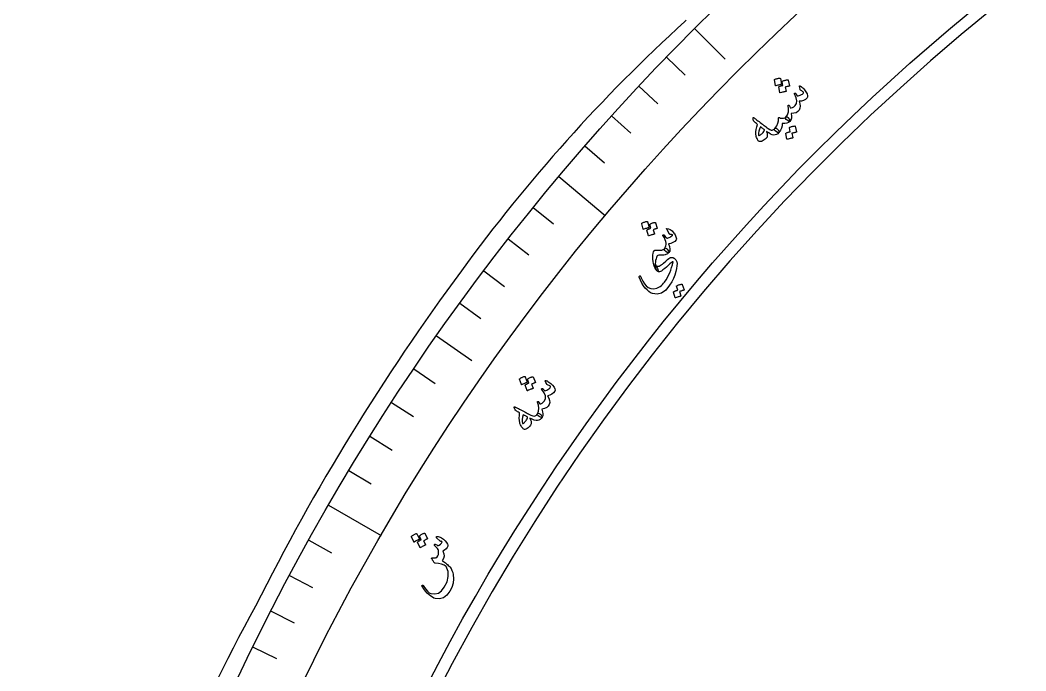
# Model space of a CAD drawing. Header units: millimetres. Extents: x -65 to 65, y -65 to 77.
# Drawn here: x -64.67 to -36.42, y 27.68 to 45.96 of the extents above; entities that cross this region are included whole.
import ezdxf

# ---------------------------------------------------------------- set-up
doc = ezdxf.new("R2010")
doc.units = ezdxf.units.MM
for name, color, linetype in [('CUT_INNER', 6, 'Continuous'), ('CUT_OUTER', 1, 'Continuous'), ('ENGRAVE', 7, 'Continuous'), ('ENGRAVE_FINE', 8, 'Continuous'), ('TEXT', 5, 'Continuous')]:
    doc.layers.add(name, color=color, linetype=linetype)

msp = doc.modelspace()

# ---------------------------------------------------------------- linework, layer by layer
at = {"layer": 'CUT_INNER'}
msp.add_arc((0.0001, -0.0002), 59.4749, 92.288724, 16.523657, dxfattribs=at)
at = {"layer": 'CUT_OUTER'}
msp.add_lwpolyline([(-46.0003, 45.9233), (-45.9619, 45.9619)], dxfattribs=at)
for centre, radius, start, end in [((-14.5733, 11.4594), 46.6414, 132.36117, 143.93338), ((-0.8628, 0.9027), 63.9408, 143.519743, 153.435841), ((-22.7534, 9.7886), 40.4292, 150.82497, 165.9461)]:
    msp.add_arc(centre, radius, start, end, dxfattribs=at)
at = {"layer": 'ENGRAVE'}
for points in [[(-45.7275, 45.7275), (-44.868, 44.868)], [(-49.5389, 41.5681), (-48.2354, 40.4743)], [(-52.9733, 37.0923), (-51.9777, 36.3951)], [(-56.0046, 32.3343), (-54.5308, 31.4834)]]:
    msp.add_lwpolyline(points, dxfattribs=at)
for radius in [64.6685, 62.9668, 59.8065]:
    msp.add_circle((0, 0), radius, dxfattribs=at)
at = {"layer": 'ENGRAVE_FINE'}
for points in [[(-46.5186, 44.9225), (-45.994, 44.4159)], [(-47.2955, 44.1038), (-46.7622, 43.6064)], [(-48.0581, 43.2717), (-47.5161, 42.7837)], [(-48.8059, 42.4264), (-48.2555, 41.9479)], [(-50.2569, 40.6972), (-49.6901, 40.2382)], [(-50.9595, 39.8139), (-50.3848, 39.3649)], [(-51.6466, 38.9185), (-51.0641, 38.4796)], [(-52.3179, 38.0112), (-51.7279, 37.5825)], [(-53.6126, 36.1622), (-53.008, 35.7543)], [(-54.2356, 35.221), (-53.6239, 34.8238)], [(-54.842, 34.2691), (-54.2235, 33.8826)], [(-55.4317, 33.3067), (-54.8066, 32.9311)], [(-56.5603, 31.3519), (-55.9225, 30.9983)], [(-57.0989, 30.36), (-56.455, 30.0176)], [(-57.6201, 29.3589), (-56.9702, 29.0278)], [(-58.1237, 28.3488), (-57.4682, 28.0291)]]:
    msp.add_lwpolyline(points, dxfattribs=at)
at = {"layer": 'TEXT'}
for points in [[(-43.4844, 44.28), (-43.4843, 44.2832), (-43.483, 44.2865), (-43.4804, 44.2897), (-43.4764, 44.2929), (-43.4588, 44.3008), (-43.4411, 44.3078), (-43.4233, 44.314), (-43.4055, 44.3192), (-43.3874, 44.3235), (-43.369, 44.3269), (-43.3501, 44.3295), (-43.3309, 44.3311), (-43.3252, 44.3305), (-43.3209, 44.3288), (-43.3182, 44.3259), (-43.3168, 44.322), (-43.2832, 44.1616), (-43.2838, 44.1575), (-43.2866, 44.1545), (-43.2916, 44.1524), (-43.2989, 44.1513), (-43.3051, 44.1503), (-43.3147, 44.1485), (-43.3278, 44.1459), (-43.3442, 44.1425), (-43.3642, 44.1381), (-43.3879, 44.1326), (-43.4154, 44.126), (-43.4466, 44.1183), (-43.4511, 44.1176), (-43.4544, 44.1183), (-43.4563, 44.1202), (-43.4569, 44.1235)], [(-43.2614, 44.2338), (-43.2614, 44.237), (-43.26, 44.2402), (-43.2574, 44.2434), (-43.2535, 44.2466), (-43.2359, 44.2545), (-43.2182, 44.2614), (-43.2005, 44.2675), (-43.1826, 44.2726), (-43.1646, 44.2769), (-43.1462, 44.2802), (-43.1274, 44.2827), (-43.1082, 44.2843), (-43.1035, 44.2836), (-43.0998, 44.2816), (-43.0972, 44.2783), (-43.0955, 44.2738), (-43.062, 44.1135), (-43.0624, 44.1105), (-43.0649, 44.1081), (-43.0696, 44.1061), (-43.0763, 44.1046), (-43.0808, 44.1037), (-43.0878, 44.1023), (-43.0973, 44.1003), (-43.1093, 44.0978), (-43.1237, 44.0947), (-43.1405, 44.0908), (-43.1596, 44.0862), (-43.1811, 44.0809), (-43.1555, 43.9634), (-43.1561, 43.9594), (-43.1589, 43.9563), (-43.1639, 43.9543), (-43.1711, 43.9532), (-43.1774, 43.9522), (-43.187, 43.9504), (-43.2, 43.9478), (-43.2164, 43.9444), (-43.2363, 43.9401), (-43.26, 43.9346), (-43.2874, 43.9281), (-43.3185, 43.9204), (-43.3225, 43.9203), (-43.3253, 43.9214), (-43.3269, 43.9235), (-43.3275, 43.9269), (-43.3553, 44.0831), (-43.3553, 44.0863), (-43.354, 44.0896), (-43.3513, 44.0928), (-43.3474, 44.096), (-43.335, 44.1016), (-43.3224, 44.1069), (-43.3097, 44.1118), (-43.2968, 44.1164), (-43.2837, 44.1206), (-43.2705, 44.1241), (-43.2572, 44.1269), (-43.2437, 44.1291)], [(-42.7825, 44.1039), (-42.7815, 44.1086), (-42.7775, 44.1112), (-42.7705, 44.1117), (-42.7605, 44.11), (-42.7462, 44.1046), (-42.7289, 44.0938), (-42.7087, 44.0777), (-42.6855, 44.0562), (-42.6601, 44.0308), (-42.6371, 44.0043), (-42.6166, 43.9767), (-42.5985, 43.9481), (-42.568, 43.8877), (-42.5519, 43.8388), (-42.55, 43.8014), (-42.5623, 43.7754), (-42.6106, 43.7337), (-42.6645, 43.7044), (-42.7241, 43.6877), (-42.7893, 43.6835), (-42.7665, 43.6118), (-42.7586, 43.5461), (-42.7655, 43.4866), (-42.7872, 43.4332), (-42.8232, 43.3907), (-42.8731, 43.3612), (-42.9369, 43.3448), (-43.0146, 43.3413), (-43.0057, 43.2661), (-43.008, 43.2037), (-43.0217, 43.154), (-43.0467, 43.117), (-43.0565, 43.1143), (-43.073, 43.119), (-43.0963, 43.1311), (-43.1263, 43.1506), (-43.1526, 43.1731), (-43.1674, 43.1943), (-43.1706, 43.2142), (-43.1623, 43.2328), (-43.1165, 43.3053), (-43.0906, 43.3831), (-43.0846, 43.4663), (-43.0986, 43.555), (-43.0994, 43.5598), (-43.0992, 43.564), (-43.098, 43.5675), (-43.0959, 43.5704), (-43.0925, 43.5731), (-43.0888, 43.5749), (-43.0848, 43.5757), (-43.0805, 43.5755), (-43.0724, 43.5697), (-43.0636, 43.5551), (-43.054, 43.5317), (-43.0436, 43.4994), (-43.013, 43.497), (-42.9787, 43.5067), (-42.9409, 43.5286), (-42.8994, 43.5626), (-42.8617, 43.6192), (-42.8521, 43.6925), (-42.8705, 43.7825), (-42.9169, 43.8893), (-42.9193, 43.8947), (-42.9203, 43.8993), (-42.9199, 43.9031), (-42.918, 43.906), (-42.914, 43.9093), (-42.9099, 43.9114), (-42.9056, 43.9124), (-42.9012, 43.9123), (-42.8964, 43.9106), (-42.8922, 43.9083), (-42.8887, 43.9054), (-42.8858, 43.9018), (-42.8455, 43.8345), (-42.8171, 43.8359), (-42.7872, 43.8418), (-42.7559, 43.8525), (-42.723, 43.8677), (-42.6937, 43.8853), (-42.6743, 43.9017), (-42.6649, 43.917), (-42.6655, 43.9311), (-42.6746, 43.9449), (-42.6918, 43.9601), (-42.7172, 43.977), (-42.7508, 43.9954), (-42.7566, 44.0041), (-42.7638, 44.0251), (-42.7725, 44.0584), (-42.7825, 44.1039)], [(-44.0837, 43.2043), (-44.0842, 43.2199), (-44.0793, 43.2269), (-44.0688, 43.2253), (-44.0528, 43.215), (-44.0438, 43.2081), (-44.0314, 43.1985), (-44.0153, 43.1865), (-43.9957, 43.1719), (-43.9725, 43.1546), (-43.9455, 43.1342), (-43.9149, 43.1108), (-43.8804, 43.0843), (-43.8466, 43.0584), (-43.8163, 43.0351), (-43.7896, 43.0146), (-43.7665, 42.9967), (-43.747, 42.9816), (-43.7312, 42.9694), (-43.7192, 42.96), (-43.7108, 42.9535), (-43.6571, 42.9137), (-43.611, 42.8872), (-43.5726, 42.8739), (-43.5418, 42.8739), (-43.5251, 42.8787), (-43.5083, 42.8879), (-43.4913, 42.9013), (-43.4742, 42.9192), (-43.4622, 42.9279), (-43.4492, 42.9308), (-43.4353, 42.928), (-43.4203, 42.9194), (-43.4049, 42.9064), (-43.3909, 42.8916), (-43.3783, 42.8751), (-43.3672, 42.8568), (-43.3593, 42.8396), (-43.3551, 42.8251), (-43.3545, 42.8133), (-43.3577, 42.8042), (-43.3913, 42.7708), (-43.4261, 42.7478), (-43.4621, 42.7352), (-43.4993, 42.733), (-43.5419, 42.7421), (-43.5898, 42.7622), (-43.6432, 42.7932), (-43.702, 42.8353), (-43.6889, 42.7866), (-43.6827, 42.744), (-43.6834, 42.7077), (-43.6911, 42.6775), (-43.7024, 42.658), (-43.7188, 42.6381), (-43.7403, 42.6178), (-43.767, 42.5971), (-43.7973, 42.5774), (-43.8245, 42.5627), (-43.8489, 42.5529), (-43.8702, 42.5482), (-43.8912, 42.548), (-43.9091, 42.5518), (-43.9241, 42.5597), (-43.9361, 42.5717), (-43.9484, 42.5894), (-43.9602, 42.6108), (-43.9716, 42.6359), (-43.9826, 42.6648), (-43.9926, 42.6948), (-43.9998, 42.7195), (-44.0041, 42.739), (-44.0057, 42.7532), (-44.0027, 42.8208), (-43.9945, 42.8898), (-43.9811, 42.9601), (-43.9625, 43.0318), (-43.9891, 43.0545), (-44.0118, 43.0744), (-44.0306, 43.0914), (-44.0455, 43.1055), (-44.0572, 43.1183), (-44.0661, 43.1313), (-44.0722, 43.1445), (-44.0756, 43.158)], [(-43.1623, 43.2328), (-43.1488, 43.2397), (-43.1379, 43.2436), (-43.1296, 43.2447), (-43.1238, 43.243), (-43.1171, 43.2381), (-43.1097, 43.2314), (-43.1017, 43.2227), (-43.093, 43.2121), (-43.067, 43.1762), (-43.0506, 43.1484), (-43.0438, 43.1287), (-43.0467, 43.117), (-43.0861, 43.0874), (-43.1354, 43.0676), (-43.1944, 43.0575), (-43.2633, 43.0571), (-43.2646, 42.9927), (-43.2808, 42.9291), (-43.3119, 42.8663), (-43.3577, 42.8042), (-43.3648, 42.7995), (-43.3731, 42.7984), (-43.3827, 42.8008), (-43.3937, 42.8066), (-43.4582, 42.8499), (-43.4654, 42.8548), (-43.4715, 42.8617), (-43.4764, 42.8708), (-43.4803, 42.8819), (-43.4819, 42.8919), (-43.4814, 42.9015), (-43.4788, 42.9106), (-43.4742, 42.9192), (-43.4195, 42.9939), (-43.3839, 43.0646), (-43.3675, 43.1314), (-43.3703, 43.1943), (-43.3713, 43.2024), (-43.3703, 43.2098), (-43.3674, 43.2165), (-43.3626, 43.2226), (-43.3569, 43.227), (-43.3511, 43.2284), (-43.3453, 43.227), (-43.3395, 43.2226), (-43.3345, 43.218), (-43.3299, 43.2143), (-43.3255, 43.2116), (-43.3215, 43.2098), (-43.274, 43.2055), (-43.2316, 43.2079), (-43.1944, 43.217), (-43.1623, 43.2328)], [(-43.8743, 42.9634), (-43.9043, 42.9004), (-43.9235, 42.8409), (-43.9319, 42.7849), (-43.9295, 42.7324), (-43.9274, 42.7271), (-43.9239, 42.7238), (-43.919, 42.7227), (-43.9127, 42.7237), (-43.8936, 42.7316), (-43.8749, 42.742), (-43.8563, 42.7549), (-43.8381, 42.7703), (-43.8201, 42.7881), (-43.8024, 42.8084), (-43.785, 42.8312), (-43.7678, 42.8565), (-43.7656, 42.8609), (-43.764, 42.8662), (-43.7631, 42.8725), (-43.7629, 42.8797), (-43.7742, 42.8894), (-43.7864, 42.8992), (-43.7992, 42.9094), (-43.8128, 42.9197), (-43.8271, 42.9303), (-43.8421, 42.9411), (-43.8578, 42.9521), (-43.8743, 42.9634)], [(-43.0614, 42.9377), (-43.0615, 42.9409), (-43.0602, 42.9441), (-43.0576, 42.9473), (-43.0538, 42.9505), (-43.0365, 42.9583), (-43.0192, 42.9653), (-43.0017, 42.9713), (-42.9841, 42.9765), (-42.9664, 42.9808), (-42.9482, 42.9842), (-42.9296, 42.9867), (-42.9106, 42.9883), (-42.9059, 42.9877), (-42.9023, 42.9857), (-42.8995, 42.9825), (-42.8978, 42.978), (-42.8612, 42.8192), (-42.8616, 42.8163), (-42.864, 42.8138), (-42.8686, 42.8118), (-42.8752, 42.8104), (-42.8803, 42.8099), (-42.8881, 42.8087), (-42.8985, 42.8065), (-42.9116, 42.8035), (-42.9274, 42.7996), (-42.9462, 42.7948), (-42.9679, 42.7892), (-42.9926, 42.7827), (-42.9647, 42.6586), (-42.9646, 42.654), (-42.9669, 42.6506), (-42.9716, 42.6483), (-42.9787, 42.6471), (-42.9848, 42.6461), (-42.9943, 42.6443), (-43.0071, 42.6416), (-43.0233, 42.6382), (-43.043, 42.6339), (-43.0664, 42.6284), (-43.0934, 42.6217), (-43.1241, 42.614), (-43.128, 42.6139), (-43.1308, 42.6149), (-43.1325, 42.6171), (-43.1331, 42.6204), (-43.1653, 42.7764), (-43.1654, 42.7796), (-43.1641, 42.7828), (-43.1616, 42.786), (-43.1578, 42.7892), (-43.1436, 42.7965), (-43.1292, 42.8028), (-43.1146, 42.8083), (-43.0997, 42.8129), (-43.0846, 42.8167), (-43.0695, 42.8198), (-43.0543, 42.8221), (-43.039, 42.8237)], [(-47.2094, 40.243), (-47.2097, 40.2462), (-47.2086, 40.2495), (-47.2063, 40.253), (-47.2026, 40.2565), (-47.1858, 40.266), (-47.1688, 40.2745), (-47.1516, 40.2822), (-47.1343, 40.2889), (-47.1167, 40.2948), (-47.0987, 40.2999), (-47.0801, 40.3041), (-47.0611, 40.3074), (-47.0554, 40.3073), (-47.051, 40.306), (-47.0479, 40.3034), (-47.0463, 40.2995), (-46.9986, 40.1428), (-46.9988, 40.1387), (-47.0013, 40.1354), (-47.0061, 40.1329), (-47.0133, 40.1312), (-47.0194, 40.1296), (-47.0288, 40.127), (-47.0416, 40.1232), (-47.0576, 40.1184), (-47.0772, 40.1123), (-47.1003, 40.1047), (-47.1271, 40.0957), (-47.1575, 40.0852), (-47.1619, 40.0842), (-47.1652, 40.0846), (-47.1673, 40.0863), (-47.1682, 40.0895)], [(-46.9833, 40.2166), (-46.9835, 40.2198), (-46.9825, 40.2231), (-46.9801, 40.2266), (-46.9765, 40.2301), (-46.9597, 40.2395), (-46.9427, 40.2479), (-46.9256, 40.2555), (-46.9083, 40.2622), (-46.8907, 40.2681), (-46.8726, 40.273), (-46.8541, 40.2771), (-46.8351, 40.2804), (-46.8304, 40.2801), (-46.8266, 40.2785), (-46.8236, 40.2755), (-46.8216, 40.2711), (-46.774, 40.1144), (-46.7742, 40.1114), (-46.7765, 40.1087), (-46.7809, 40.1064), (-46.7875, 40.1043), (-46.7918, 40.103), (-46.7987, 40.101), (-46.808, 40.0982), (-46.8197, 40.0946), (-46.8338, 40.0902), (-46.8502, 40.0849), (-46.8688, 40.0786), (-46.8897, 40.0715), (-46.8539, 39.9567), (-46.8541, 39.9526), (-46.8565, 39.9494), (-46.8614, 39.9469), (-46.8685, 39.9451), (-46.8746, 39.9436), (-46.884, 39.941), (-46.8967, 39.9372), (-46.9128, 39.9324), (-46.9323, 39.9264), (-46.9553, 39.9188), (-46.982, 39.9099), (-47.0124, 39.8995), (-47.0163, 39.899), (-47.0192, 39.8999), (-47.021, 39.9019), (-47.0219, 39.9051), (-47.0635, 40.0583), (-47.0637, 40.0615), (-47.0627, 40.0648), (-47.0603, 40.0683), (-47.0567, 40.0718), (-47.0448, 40.0785), (-47.0328, 40.0848), (-47.0205, 40.0909), (-47.0081, 40.0966), (-46.9955, 40.1019), (-46.9826, 40.1065), (-46.9696, 40.1105), (-46.9563, 40.1139)], [(-46.5086, 40.0885), (-46.5121, 40.0955), (-46.5124, 40.1008), (-46.5095, 40.1041), (-46.5034, 40.1056), (-46.4566, 40.1004), (-46.4085, 40.0779), (-46.3592, 40.038), (-46.3086, 39.9808), (-46.2893, 39.9532), (-46.2729, 39.9254), (-46.2594, 39.8974), (-46.2488, 39.8693), (-46.2413, 39.8422), (-46.2376, 39.8202), (-46.2377, 39.8033), (-46.2415, 39.7913), (-46.2824, 39.7462), (-46.3319, 39.7126), (-46.39, 39.6905), (-46.4567, 39.6799), (-46.4291, 39.5983), (-46.4184, 39.5295), (-46.4246, 39.4733), (-46.4477, 39.4297), (-46.454, 39.426), (-46.4635, 39.4259), (-46.4762, 39.4294), (-46.492, 39.4365), (-46.5371, 39.4651), (-46.5655, 39.4911), (-46.5773, 39.5146), (-46.5725, 39.5356), (-46.5477, 39.5775), (-46.531, 39.6188), (-46.5222, 39.6594), (-46.5214, 39.6994), (-46.5294, 39.7416), (-46.5472, 39.7889), (-46.5746, 39.8412), (-46.6118, 39.8986), (-46.6155, 39.9063), (-46.6165, 39.9134), (-46.6146, 39.9199), (-46.61, 39.9258), (-46.6034, 39.9302), (-46.5968, 39.9307), (-46.5903, 39.9274), (-46.5838, 39.9201), (-46.561, 39.8906), (-46.5417, 39.8679), (-46.5258, 39.8521), (-46.5134, 39.8431), (-46.5013, 39.8399), (-46.4851, 39.8404), (-46.4649, 39.8446), (-46.4406, 39.8525), (-46.4143, 39.8645), (-46.3889, 39.8799), (-46.3647, 39.8985), (-46.3415, 39.9204), (-46.3414, 39.9205), (-46.3412, 39.9208), (-46.3408, 39.9212), (-46.3403, 39.9218), (-46.3408, 39.9239), (-46.3432, 39.9261), (-46.3475, 39.9285), (-46.3539, 39.9311), (-46.3631, 39.9336), (-46.3761, 39.9359), (-46.393, 39.9379), (-46.4138, 39.9395), (-46.4175, 39.9399), (-46.421, 39.9416), (-46.4243, 39.9446), (-46.4273, 39.9488)], [(-46.5713, 39.537), (-46.5503, 39.5494), (-46.531, 39.5521), (-46.5133, 39.5453), (-46.4972, 39.5288), (-46.4701, 39.4898), (-46.4526, 39.4605), (-46.4447, 39.441), (-46.4466, 39.4311), (-46.4641, 39.414), (-46.4837, 39.3986), (-46.5053, 39.385), (-46.5291, 39.3731), (-46.5549, 39.3641), (-46.5852, 39.3589), (-46.62, 39.3575), (-46.6593, 39.3599), (-46.6975, 39.3617), (-46.7291, 39.3589), (-46.7539, 39.3512), (-46.7721, 39.3388), (-46.7852, 39.3195), (-46.7975, 39.2909), (-46.809, 39.253), (-46.8196, 39.2059), (-46.8267, 39.1593), (-46.829, 39.1216), (-46.8264, 39.093), (-46.8191, 39.0733), (-46.7914, 39.029), (-46.7709, 38.9884), (-46.7577, 38.9515), (-46.7518, 38.9184), (-46.752, 38.9083), (-46.7538, 38.9024), (-46.7571, 38.9008), (-46.7619, 38.9033), (-46.7909, 38.9286), (-46.8175, 38.9637), (-46.8416, 39.0084), (-46.8632, 39.0629), (-46.8808, 39.1226), (-46.8929, 39.1827), (-46.8995, 39.2433), (-46.9006, 39.3045), (-46.8971, 39.362), (-46.8886, 39.4107), (-46.8751, 39.4504), (-46.8566, 39.4811), (-46.8393, 39.4946), (-46.8129, 39.5019), (-46.7775, 39.5031), (-46.733, 39.498), (-46.687, 39.4943), (-46.6448, 39.4995), (-46.6062, 39.5137), (-46.5713, 39.537)], [(-46.6573, 38.9124), (-46.6858, 38.8957), (-46.7122, 38.8878), (-46.7365, 38.8887), (-46.7589, 38.8984), (-46.7776, 38.9165), (-46.7952, 38.9457), (-46.8118, 38.9861), (-46.8274, 39.0378), (-46.8331, 39.0605), (-46.8365, 39.0772), (-46.8376, 39.0878), (-46.8363, 39.0924), (-46.8338, 39.0918), (-46.8301, 39.0884), (-46.8252, 39.0822), (-46.8191, 39.0733), (-46.8029, 39.0555), (-46.7818, 39.0463), (-46.7556, 39.0455), (-46.7245, 39.0532), (-46.6928, 39.0665), (-46.6611, 39.0843), (-46.6295, 39.1066), (-46.598, 39.1334), (-46.5368, 39.1897), (-46.4873, 39.2331), (-46.4495, 39.2636), (-46.4234, 39.2813), (-46.403, 39.2903), (-46.3822, 39.2948), (-46.361, 39.2949), (-46.3394, 39.2905), (-46.3284, 39.2866), (-46.3179, 39.282), (-46.308, 39.2769), (-46.2985, 39.2712), (-46.2895, 39.2648), (-46.2808, 39.2577), (-46.2725, 39.2498), (-46.2645, 39.2411), (-46.2506, 39.2244), (-46.239, 39.2065), (-46.2294, 39.1875), (-46.2221, 39.1674), (-46.2167, 39.1223), (-46.22, 39.0622), (-46.2321, 38.9872), (-46.2527, 38.8972), (-46.2822, 38.8004), (-46.3209, 38.7048), (-46.3689, 38.6102), (-46.426, 38.5168), (-46.5365, 38.3794), (-46.654, 38.294), (-46.7787, 38.2607), (-46.9109, 38.2794), (-46.959, 38.3017), (-47.0084, 38.3352), (-47.0593, 38.38), (-47.1115, 38.4361), (-47.161, 38.5013), (-47.2051, 38.5744), (-47.2439, 38.6555), (-47.2772, 38.7446), (-47.278, 38.7512), (-47.2775, 38.7571), (-47.2759, 38.7624), (-47.273, 38.7669), (-47.2688, 38.7711), (-47.264, 38.7736), (-47.2588, 38.7746), (-47.2531, 38.774), (-47.2474, 38.7704), (-47.2408, 38.761), (-47.2334, 38.746), (-47.225, 38.7252), (-47.1828, 38.6316), (-47.1361, 38.5547), (-47.0849, 38.4943), (-47.0293, 38.4505), (-46.9514, 38.4183), (-46.8688, 38.4127), (-46.7814, 38.4336), (-46.6892, 38.4809), (-46.6569, 38.5057), (-46.626, 38.5346), (-46.5964, 38.5675), (-46.5682, 38.6044), (-46.5277, 38.6663), (-46.4903, 38.7305), (-46.4561, 38.7971), (-46.4249, 38.866), (-46.3966, 38.9373), (-46.3709, 39.0113), (-46.3478, 39.0878), (-46.3273, 39.1669), (-46.3268, 39.1677), (-46.3265, 39.1686), (-46.3263, 39.1697), (-46.3263, 39.1709), (-46.328, 39.1724), (-46.3314, 39.1733), (-46.3365, 39.1737), (-46.3433, 39.1734), (-46.3565, 39.1666), (-46.3811, 39.1476), (-46.4169, 39.1162), (-46.4639, 39.0725), (-46.5159, 39.0246), (-46.5655, 38.9819), (-46.6126, 38.9445), (-46.6573, 38.9124)], [(-46.2318, 38.4832), (-46.2321, 38.4863), (-46.2311, 38.4896), (-46.2289, 38.493), (-46.2254, 38.4965), (-46.209, 38.5057), (-46.1925, 38.514), (-46.1757, 38.5215), (-46.1588, 38.5281), (-46.1416, 38.5338), (-46.1239, 38.5387), (-46.1057, 38.5427), (-46.087, 38.5459), (-46.0824, 38.5457), (-46.0785, 38.5441), (-46.0755, 38.5411), (-46.0733, 38.5368), (-46.0221, 38.3827), (-46.0222, 38.3797), (-46.0244, 38.3771), (-46.0287, 38.3747), (-46.0351, 38.3727), (-46.0402, 38.3719), (-46.0478, 38.3699), (-46.0579, 38.3669), (-46.0705, 38.3628), (-46.0859, 38.3577), (-46.104, 38.3514), (-46.125, 38.344), (-46.1489, 38.3354), (-46.1095, 38.2149), (-46.109, 38.2104), (-46.1109, 38.2069), (-46.1153, 38.2042), (-46.1222, 38.2024), (-46.1282, 38.2009), (-46.1375, 38.1983), (-46.1499, 38.1946), (-46.1657, 38.1899), (-46.1848, 38.1839), (-46.2074, 38.1765), (-46.2335, 38.1677), (-46.2632, 38.1574), (-46.2671, 38.157), (-46.27, 38.1578), (-46.2719, 38.1598), (-46.2728, 38.163), (-46.3195, 38.3148), (-46.3198, 38.318), (-46.3189, 38.3213), (-46.3167, 38.3246), (-46.3132, 38.3281), (-46.2998, 38.3365), (-46.2862, 38.344), (-46.2722, 38.3506), (-46.2579, 38.3564), (-46.2433, 38.3614), (-46.2286, 38.3657), (-46.2137, 38.3693), (-46.1987, 38.3722)], [(-50.6431, 35.8732), (-50.6436, 35.8764), (-50.6429, 35.8798), (-50.6408, 35.8835), (-50.6375, 35.8873), (-50.6216, 35.8982), (-50.6054, 35.9083), (-50.589, 35.9175), (-50.5724, 35.9258), (-50.5554, 35.9332), (-50.5378, 35.9399), (-50.5197, 35.9457), (-50.5011, 35.9507), (-50.4954, 35.9511), (-50.4909, 35.9502), (-50.4876, 35.9479), (-50.4856, 35.9442), (-50.4241, 35.7923), (-50.4239, 35.7882), (-50.4262, 35.7847), (-50.4307, 35.7818), (-50.4377, 35.7794), (-50.4437, 35.7773), (-50.4528, 35.7738), (-50.4652, 35.769), (-50.4808, 35.7627), (-50.4997, 35.7549), (-50.5221, 35.7453), (-50.5479, 35.7339), (-50.5773, 35.7207), (-50.5816, 35.7193), (-50.5849, 35.7194), (-50.5871, 35.721), (-50.5883, 35.724)], [(-50.4155, 35.8672), (-50.416, 35.8704), (-50.4153, 35.8738), (-50.4132, 35.8774), (-50.4099, 35.8813), (-50.394, 35.8921), (-50.3778, 35.9021), (-50.3614, 35.9112), (-50.3448, 35.9194), (-50.3278, 35.9268), (-50.3103, 35.9334), (-50.2922, 35.9391), (-50.2736, 35.9441), (-50.2689, 35.9442), (-50.2649, 35.9429), (-50.2617, 35.9402), (-50.2592, 35.936), (-50.1979, 35.7842), (-50.1978, 35.7812), (-50.1998, 35.7783), (-50.204, 35.7756), (-50.2104, 35.7729), (-50.2146, 35.7713), (-50.2213, 35.7686), (-50.2303, 35.765), (-50.2416, 35.7604), (-50.2553, 35.7547), (-50.2711, 35.7479), (-50.2891, 35.74), (-50.3093, 35.731), (-50.2634, 35.6199), (-50.2632, 35.6158), (-50.2654, 35.6124), (-50.2699, 35.6094), (-50.2769, 35.6071), (-50.2828, 35.605), (-50.292, 35.6015), (-50.3043, 35.5967), (-50.3198, 35.5904), (-50.3387, 35.5826), (-50.3611, 35.5731), (-50.3869, 35.5618), (-50.4161, 35.5487), (-50.42, 35.5479), (-50.4229, 35.5484), (-50.425, 35.5503), (-50.4261, 35.5535), (-50.4812, 35.7023), (-50.4817, 35.7055), (-50.481, 35.7089), (-50.479, 35.7125), (-50.4757, 35.7164), (-50.4645, 35.7241), (-50.453, 35.7315), (-50.4413, 35.7387), (-50.4295, 35.7455), (-50.4174, 35.7519), (-50.405, 35.7576), (-50.3923, 35.7628), (-50.3794, 35.7673)], [(-49.9211, 35.8243), (-49.921, 35.8291), (-49.9175, 35.8324), (-49.9107, 35.8341), (-49.9006, 35.8342), (-49.8855, 35.8314), (-49.8666, 35.8238), (-49.8438, 35.8115), (-49.8172, 35.7945), (-49.7877, 35.774), (-49.7604, 35.752), (-49.7353, 35.7285), (-49.7124, 35.7036), (-49.6717, 35.6495), (-49.6472, 35.6043), (-49.6386, 35.5678), (-49.6462, 35.54), (-49.6863, 35.4904), (-49.7342, 35.452), (-49.7898, 35.425), (-49.8533, 35.4093), (-49.8182, 35.3427), (-49.7988, 35.2796), (-49.795, 35.2198), (-49.8069, 35.1634), (-49.8348, 35.1151), (-49.8787, 35.0773), (-49.9385, 35.0498), (-50.0144, 35.0326), (-49.9923, 34.9602), (-49.9835, 34.8984), (-49.9882, 34.847), (-50.0062, 34.8062), (-50.0154, 34.8018), (-50.0325, 34.8035), (-50.0575, 34.8113), (-50.0905, 34.8251), (-50.1204, 34.8426), (-50.1387, 34.8609), (-50.1454, 34.8799), (-50.1405, 34.8997), (-50.1083, 34.9791), (-50.0966, 35.0603), (-50.1055, 35.1433), (-50.1349, 35.228), (-50.1366, 35.2327), (-50.1371, 35.2368), (-50.1366, 35.2405), (-50.135, 35.2437), (-50.1322, 35.247), (-50.1289, 35.2493), (-50.125, 35.2508), (-50.1207, 35.2514), (-50.1118, 35.2472), (-50.1005, 35.2344), (-50.0869, 35.213), (-50.071, 35.1831), (-50.0404, 35.1861), (-50.0084, 35.2018), (-49.975, 35.23), (-49.9402, 35.2708), (-49.9132, 35.3333), (-49.9167, 35.4071), (-49.9508, 35.4924), (-50.0153, 35.5892), (-50.0187, 35.5941), (-50.0205, 35.5985), (-50.0207, 35.6023), (-50.0194, 35.6055), (-50.016, 35.6094), (-50.0123, 35.6123), (-50.0083, 35.614), (-50.0039, 35.6147), (-49.9989, 35.6139), (-49.9944, 35.6124), (-49.9905, 35.6101), (-49.987, 35.6071), (-49.9354, 35.548), (-49.9077, 35.5543), (-49.8793, 35.5655), (-49.8503, 35.5815), (-49.8207, 35.6024), (-49.7949, 35.6249), (-49.7788, 35.6445), (-49.7723, 35.6612), (-49.7754, 35.675), (-49.7867, 35.6869), (-49.8064, 35.6989), (-49.8343, 35.7109), (-49.8706, 35.7231), (-49.8779, 35.7307), (-49.8888, 35.7501), (-49.9032, 35.7813), (-49.9211, 35.8243)], [(-50.7896, 35.077), (-50.7929, 35.0923), (-50.7892, 35.1), (-50.7785, 35.1002), (-50.761, 35.0928), (-50.751, 35.0874), (-50.7371, 35.0802), (-50.7193, 35.071), (-50.6975, 35.06), (-50.6716, 35.0469), (-50.6416, 35.0314), (-50.6074, 35.0135), (-50.569, 34.9933), (-50.5312, 34.9735), (-50.4974, 34.9557), (-50.4676, 34.94), (-50.4418, 34.9263), (-50.42, 34.9148), (-50.4024, 34.9054), (-50.3889, 34.8982), (-50.3796, 34.8932), (-50.3198, 34.8632), (-50.2699, 34.8449), (-50.2298, 34.8383), (-50.1995, 34.8435), (-50.1838, 34.8511), (-50.1688, 34.863), (-50.1544, 34.8792), (-50.1405, 34.8997), (-50.1302, 34.9103), (-50.1179, 34.9154), (-50.1037, 34.915), (-50.0875, 34.9091), (-50.0701, 34.8989), (-50.0538, 34.8867), (-50.0386, 34.8725), (-50.0245, 34.8564), (-50.0138, 34.8407), (-50.0071, 34.8272), (-50.0046, 34.8157), (-50.0062, 34.8062), (-50.0337, 34.7676), (-50.064, 34.739), (-50.0973, 34.7204), (-50.1337, 34.7119), (-50.1771, 34.7136), (-50.2278, 34.7253), (-50.2857, 34.7468), (-50.3508, 34.7783), (-50.3295, 34.7325), (-50.3162, 34.6916), (-50.3107, 34.6556), (-50.3132, 34.6246), (-50.321, 34.6034), (-50.3338, 34.581), (-50.3516, 34.5574), (-50.3743, 34.5325), (-50.4008, 34.5079), (-50.4252, 34.4887), (-50.4475, 34.475), (-50.4677, 34.4668), (-50.4883, 34.463), (-50.5067, 34.4637), (-50.5228, 34.4689), (-50.5366, 34.4787), (-50.5517, 34.494), (-50.567, 34.5131), (-50.5825, 34.536), (-50.5982, 34.5625), (-50.6132, 34.5904), (-50.6245, 34.6135), (-50.6321, 34.6319), (-50.6361, 34.6457), (-50.6446, 34.7128), (-50.6483, 34.7822), (-50.647, 34.8538), (-50.6409, 34.9276), (-50.6709, 34.9455), (-50.6967, 34.9612), (-50.7181, 34.9747), (-50.7353, 34.9861), (-50.7489, 34.9967), (-50.7599, 35.0081), (-50.7682, 35.02), (-50.7738, 35.0327)], [(-50.5423, 34.8752), (-50.5612, 34.808), (-50.57, 34.7461), (-50.5688, 34.6895), (-50.5575, 34.6382), (-50.5545, 34.6333), (-50.5505, 34.6307), (-50.5455, 34.6304), (-50.5394, 34.6324), (-50.522, 34.6435), (-50.5052, 34.6569), (-50.4892, 34.6728), (-50.4738, 34.691), (-50.4591, 34.7117), (-50.4452, 34.7347), (-50.4318, 34.7602), (-50.4192, 34.788), (-50.4178, 34.7927), (-50.4171, 34.7982), (-50.4173, 34.8045), (-50.4183, 34.8117), (-50.4312, 34.8193), (-50.4448, 34.8269), (-50.4591, 34.8347), (-50.4743, 34.8426), (-50.4902, 34.8506), (-50.5068, 34.8587), (-50.5242, 34.8669), (-50.5423, 34.8752)], [(-53.6797, 31.446), (-53.6805, 31.4492), (-53.68, 31.4526), (-53.6783, 31.4564), (-53.6754, 31.4606), (-53.6604, 31.4729), (-53.6451, 31.4843), (-53.6295, 31.4949), (-53.6137, 31.5046), (-53.5974, 31.5136), (-53.5804, 31.5217), (-53.5629, 31.5291), (-53.5447, 31.5358), (-53.5391, 31.5367), (-53.5345, 31.5362), (-53.5311, 31.5341), (-53.5288, 31.5307), (-53.4545, 31.3844), (-53.454, 31.3804), (-53.4559, 31.3767), (-53.4602, 31.3734), (-53.4669, 31.3704), (-53.4727, 31.3678), (-53.4815, 31.3635), (-53.4934, 31.3576), (-53.5084, 31.3499), (-53.5266, 31.3405), (-53.5481, 31.3289), (-53.5729, 31.3153), (-53.601, 31.2996), (-53.6053, 31.2978), (-53.6085, 31.2976), (-53.6109, 31.299), (-53.6123, 31.3019)], [(-53.4523, 31.46), (-53.4531, 31.4631), (-53.4526, 31.4666), (-53.4509, 31.4704), (-53.4479, 31.4745), (-53.433, 31.4867), (-53.4177, 31.4981), (-53.4021, 31.5086), (-53.3863, 31.5182), (-53.3699, 31.5271), (-53.353, 31.5352), (-53.3355, 31.5425), (-53.3174, 31.5491), (-53.3127, 31.5496), (-53.3086, 31.5487), (-53.3052, 31.5462), (-53.3023, 31.5423), (-53.2282, 31.3962), (-53.2279, 31.3932), (-53.2297, 31.3901), (-53.2336, 31.387), (-53.2397, 31.3838), (-53.2438, 31.3818), (-53.2502, 31.3785), (-53.2589, 31.3741), (-53.2698, 31.3685), (-53.2829, 31.3617), (-53.2981, 31.3535), (-53.3154, 31.3441), (-53.3348, 31.3333), (-53.2795, 31.2264), (-53.279, 31.2224), (-53.2809, 31.2187), (-53.2852, 31.2154), (-53.2919, 31.2125), (-53.2976, 31.2099), (-53.3065, 31.2056), (-53.3183, 31.1997), (-53.3333, 31.1921), (-53.3515, 31.1827), (-53.3729, 31.1712), (-53.3977, 31.1576), (-53.4257, 31.142), (-53.4295, 31.1409), (-53.4325, 31.1412), (-53.4347, 31.1428), (-53.4361, 31.1459), (-53.5037, 31.2896), (-53.5045, 31.2928), (-53.5041, 31.2962), (-53.5024, 31.3), (-53.4994, 31.3042), (-53.4889, 31.3128), (-53.4781, 31.3213), (-53.4671, 31.3294), (-53.4558, 31.3372), (-53.4443, 31.3447), (-53.4324, 31.3515), (-53.4203, 31.3577), (-53.4078, 31.3634)], [(-52.9694, 31.4196), (-52.9746, 31.4264), (-52.9773, 31.4328), (-52.9777, 31.4389), (-52.9757, 31.4446), (-52.971, 31.4507), (-52.9653, 31.4549), (-52.9587, 31.4572), (-52.951, 31.4576), (-52.9262, 31.4549), (-52.8982, 31.4469), (-52.867, 31.4335), (-52.8326, 31.4148), (-52.7798, 31.3788), (-52.7337, 31.3375), (-52.6945, 31.291), (-52.662, 31.2394), (-52.6556, 31.2245), (-52.6522, 31.2104), (-52.6519, 31.1969), (-52.6545, 31.1843), (-52.6746, 31.1446), (-52.7057, 31.1075), (-52.7476, 31.0728), (-52.8005, 31.0405), (-52.7694, 30.9689), (-52.7607, 30.9008), (-52.7745, 30.8362), (-52.8106, 30.775), (-52.7786, 30.7537), (-52.7484, 30.7323), (-52.72, 30.7107), (-52.6934, 30.689), (-52.6684, 30.667), (-52.6448, 30.6447), (-52.6226, 30.622), (-52.6017, 30.599), (-52.5666, 30.5532), (-52.5388, 30.5029), (-52.5183, 30.4481), (-52.5052, 30.3887), (-52.4965, 30.2628), (-52.5088, 30.1422), (-52.5419, 30.0268), (-52.5959, 29.9164), (-52.6806, 29.8056), (-52.7776, 29.7348), (-52.887, 29.7042), (-53.009, 29.7136), (-53.0473, 29.7271), (-53.0891, 29.7492), (-53.1343, 29.78), (-53.183, 29.8195), (-53.2337, 29.8675), (-53.2834, 29.923), (-53.3319, 29.9861), (-53.3792, 30.0566), (-53.3819, 30.0616), (-53.383, 30.0666), (-53.3826, 30.0714), (-53.3807, 30.0762), (-53.3778, 30.0805), (-53.3745, 30.0837), (-53.3706, 30.0858), (-53.3664, 30.0869), (-53.3613, 30.0864), (-53.3567, 30.0846), (-53.3526, 30.0815), (-53.3489, 30.0771), (-53.2848, 29.9852), (-53.2277, 29.9172), (-53.1778, 29.8731), (-53.1352, 29.8528), (-53.0222, 29.8416), (-52.9211, 29.867), (-52.832, 29.9289), (-52.7545, 30.0273), (-52.6783, 30.1832), (-52.6437, 30.3324), (-52.6507, 30.4753), (-52.6994, 30.6119), (-52.7626, 30.6482), (-52.8352, 30.6766), (-52.9172, 30.697), (-53.0085, 30.7094), (-53.0182, 30.7099), (-53.0261, 30.7117), (-53.0321, 30.7148), (-53.0364, 30.7193), (-53.049, 30.7379), (-53.0608, 30.7555), (-53.0718, 30.7721), (-53.0818, 30.7877), (-53.0909, 30.8021), (-53.0986, 30.8153), (-53.1052, 30.8273), (-53.1104, 30.838), (-53.1122, 30.8433), (-53.1117, 30.8476), (-53.1089, 30.8509), (-53.1038, 30.8531), (-53.1005, 30.8538), (-53.0955, 30.8546), (-53.0889, 30.8555), (-53.0807, 30.8565), (-53.071, 30.8575), (-53.0599, 30.8581), (-53.0473, 30.8584), (-53.0333, 30.8585), (-53.0061, 30.8592), (-52.9855, 30.8612), (-52.9715, 30.8644), (-52.9642, 30.8688), (-52.937, 30.9076), (-52.9201, 30.9525), (-52.9135, 31.0035), (-52.9173, 31.0606), (-52.927, 31.0862), (-52.9486, 31.1186), (-52.9821, 31.1577), (-53.0273, 31.2035), (-53.0316, 31.2079), (-53.0344, 31.213), (-53.0357, 31.2188), (-53.0356, 31.2253), (-53.0346, 31.231), (-53.0326, 31.2357), (-53.0295, 31.2396), (-53.0254, 31.2426), (-53.0121, 31.2428), (-52.9923, 31.2343), (-52.9662, 31.2169), (-52.9336, 31.1907), (-52.8956, 31.2109), (-52.8629, 31.2373), (-52.8355, 31.2696), (-52.8135, 31.3081), (-52.8253, 31.3144), (-52.8354, 31.3184), (-52.844, 31.3202), (-52.851, 31.3197), (-52.858, 31.3186), (-52.8641, 31.319), (-52.8693, 31.321), (-52.8735, 31.3246)]]:
    msp.add_lwpolyline(points, close=True, dxfattribs=at)

doc.saveas('drawing.dxf')
